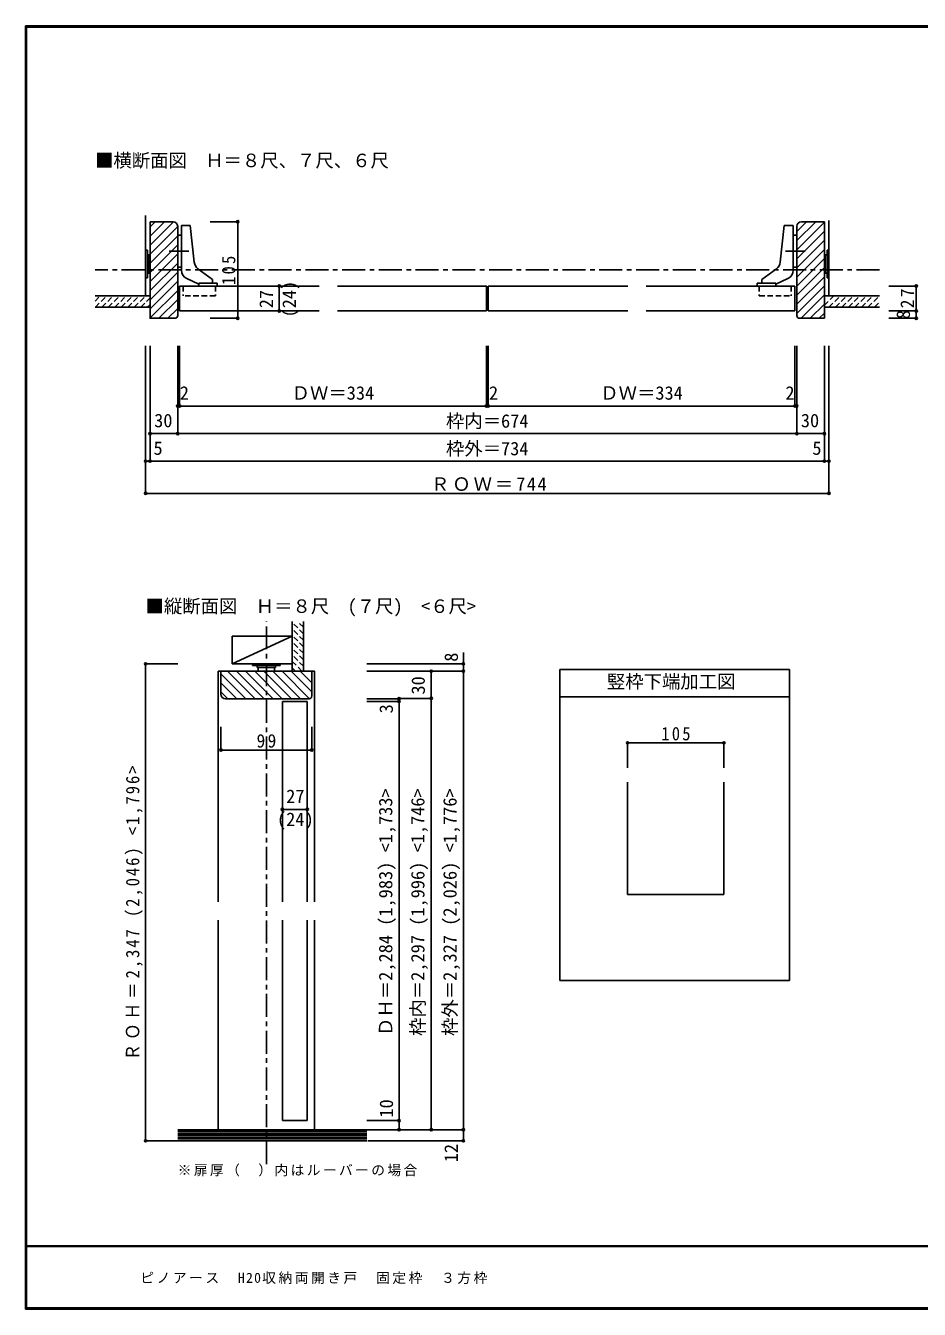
# Model space of a CAD drawing. Units: millimetres at full size, sheet at 1:5. Extents: x -973 to 977, y -718 to 696.
# Drawn here: x -973 to 0, y -701 to 696 of the extents above; entities that cross this region are included whole.
import ezdxf
from ezdxf.enums import TextEntityAlignment as Align

# ---------------------------------------------------------------- set-up
doc = ezdxf.new("R2010")
doc.units = ezdxf.units.MM
doc.header["$LTSCALE"] = 5
doc.header["$PDMODE"] = 32
doc.header["$PDSIZE"] = 2.5
doc.linetypes.add('CHAIN1', pattern=[8, 5, -1, 1, -1])
doc.linetypes.add('DASHED1', pattern=[1.8, 1.2, -0.6])
for name, color, linetype in [('0-0_補助線', 3, 'Continuous'), ('0-1_通り芯', 4, 'CHAIN1'), ('0-3_仕上げ', 2, 'Continuous'), ('0-4_枠', 3, 'Continuous'), ('0-6_扉', 6, 'Continuous'), ('0-7_金物', 7, 'Continuous'), ('0-A_文字', 7, 'Continuous'), ('0-B_寸法', 7, 'Continuous'), ('0-C_ハッチ', 4, 'Continuous'), ('F-1_枠', 6, 'Continuous')]:
    doc.layers.add(name, color=color, linetype=linetype)
doc.styles.add('ＭＳ ゴシック', font='')
doc.styles.get('ＭＳ ゴシック').set_extended_font_data('MS Gothic')

msp = doc.modelspace()

# ---------------------------------------------------------------- linework, layer by layer
at = {"layer": '0-0_補助線'}
for p, q in [((-391.84, -4.5), (-141.84, -4.5)), ((-391.84, -343.005), (-391.84, -4.5)), ((-141.84, -343.005), (-141.84, -4.5)), ((-391.84, -34.5), (-141.84, -34.5)), ((-318.156, -127.109), (-318.156, -249.475)), ((-213.156, -127.109), (-213.156, -249.475)), ((-318.156, -249.475), (-213.156, -249.475)), ((-141.84, -343.005), (-391.84, -343.005))]:
    msp.add_line(p, q, dxfattribs=at)
at = {"layer": '0-0_補助線', "color": 4}
for p, q in [((-318.156, -84.488), (-213.156, -84.488)), ((-318.156, -84.488), (-318.156, -111.621)), ((-213.156, -84.488), (-213.156, -111.621))]:
    msp.add_line(p, q, dxfattribs=at)
at = {"layer": '0-0_補助線', "color": 7}
for p in [(-318.156, -84.488), (-213.156, -84.488)]:
    msp.add_point(p, dxfattribs=at)
at = {"layer": '0-1_通り芯'}
for p, q in [((-43.84, 430), (-897.84, 430)), ((-711.34, -542.728), (-711.34, 47.5))]:
    msp.add_line(p, q, dxfattribs=at)
at = {"layer": '0-3_仕上げ', "color": 3}
for p, q in [((-842.84, 402), (-842.84, 489.249)), ((-98.84, 402), (-98.84, 483.813))]:
    msp.add_line(p, q, dxfattribs=at)
at = {"layer": '0-3_仕上げ'}
for p, q in [((-837.84, 402), (-897.84, 402)), ((-103.84, 402), (-43.84, 402)), ((-837.84, 389.5), (-897.84, 389.5)), ((-103.84, 389.5), (-43.84, 389.5)), ((-683.34, -6.5), (-683.34, 47.5)), ((-670.84, -6.5), (-670.84, 47.5)), ((-683.34, -6.5), (-670.84, -6.5)), ((-807.84, -505.5), (-601.84, -505.5)), ((-807.84, -517.5), (-601.84, -517.5))]:
    msp.add_line(p, q, dxfattribs=at)
at = {"layer": '0-3_仕上げ', "color": 4}
for p, q in [((-683.34, 31.5), (-748.678, 1.5)), ((-683.34, 31.5), (-748.678, 31.5)), ((-748.678, 31.5), (-748.678, 1.5)), ((-683.34, 1.5), (-683.34, 31.5)), ((-748.678, 1.5), (-683.34, 1.5))]:
    msp.add_line(p, q, dxfattribs=at)
at = {"layer": '0-3_仕上げ', "color": 7}
for p, q in [((-601.84, -507.5), (-807.84, -507.5)), ((-601.84, -509.5), (-807.84, -509.5)), ((-601.84, -511.5), (-807.84, -511.5)), ((-601.84, -513.5), (-807.84, -513.5)), ((-601.84, -515.5), (-807.84, -515.5))]:
    msp.add_line(p, q, dxfattribs=at)
at = {"layer": '0-4_枠'}
for p, q in [((-812.84, 482.5), (-837.84, 482.5)), ((-807.84, 477.5), (-807.84, 380.5)), ((-133.84, 477.5), (-133.84, 380.5)), ((-103.84, 482.5), (-128.84, 482.5)), ((-103.84, 377.5), (-103.84, 482.5)), ((-103.84, 377.5), (-130.84, 377.5)), ((-661.84, -6.5), (-760.84, -6.5)), ((-760.84, -31.5), (-760.84, -6.5)), ((-661.84, -6.5), (-661.84, -33.5)), ((-755.84, -36.5), (-664.84, -36.5))]:
    msp.add_line(p, q, dxfattribs=at)
at = {"layer": '0-4_枠', "color": 4}
for p, q in [((-747.84, -6.5), (-763.84, -6.5)), ((-763.84, -257.5), (-763.84, -6.5)), ((-661.84, -6.5), (-658.84, -6.5)), ((-658.84, -257.5), (-658.84, -6.5)), ((-763.84, -505.5), (-763.84, -277.5)), ((-658.84, -505.5), (-658.84, -277.5))]:
    msp.add_line(p, q, dxfattribs=at)
at = {"layer": '0-4_枠'}
msp.add_lwpolyline([(-810.84, 377.5), (-837.84, 377.5), (-837.84, 482.5)], dxfattribs=at)
for centre, radius, start, end in [((-812.84, 477.5), 5, 0, 90), ((-128.84, 477.5), 5, 90, 180), ((-810.84, 380.5), 3, 270, 0), ((-130.84, 380.5), 3, 180, 270), ((-755.84, -31.5), 5, 180, 270), ((-664.84, -33.5), 3, 270, 0)]:
    msp.add_arc(centre, radius, start, end, dxfattribs=at)
at = {"layer": '0-6_扉'}
for p, q in [((-805.84, 412.5), (-805.84, 385.5)), ((-805.84, 412.5), (-653.84, 412.5)), ((-469.84, 412.5), (-469.84, 385.5)), ((-469.84, 412.5), (-317.84, 412.5)), ((-297.84, 412.5), (-135.84, 412.5)), ((-135.84, 412.5), (-135.84, 385.5)), ((-805.84, 385.5), (-653.84, 385.5)), ((-633.84, 385.5), (-471.84, 385.5)), ((-469.84, 385.5), (-317.84, 385.5)), ((-297.84, 385.5), (-135.84, 385.5)), ((-666.84, -39.5), (-693.84, -39.5)), ((-693.84, -39.5), (-693.84, -257.5)), ((-666.84, -39.5), (-666.84, -257.5)), ((-693.84, -277.5), (-693.84, -495.5)), ((-666.84, -277.5), (-666.84, -495.5)), ((-693.84, -495.5), (-666.84, -495.5))]:
    msp.add_line(p, q, dxfattribs=at)
msp.add_lwpolyline([(-633.84, 412.5), (-471.84, 412.5), (-471.84, 385.5)], dxfattribs=at)
at = {"layer": '0-7_金物'}
for p, q in [((-794.11, 478.5), (-803.84, 478.5)), ((-803.84, 429.771), (-803.84, 478.5)), ((-789.741, 438.351), (-794.11, 478.5)), ((-151.939, 438.351), (-147.57, 478.5)), ((-147.57, 478.5), (-137.84, 478.5)), ((-137.84, 429.771), (-137.84, 478.5)), ((-803.84, 468), (-807.84, 468)), ((-137.84, 468), (-133.84, 468)), ((-842.84, 421.5), (-842.84, 451.5)), ((-842.84, 451.5), (-840.84, 451.5)), ((-840.84, 421.5), (-840.84, 451.5)), ((-98.84, 451.5), (-100.84, 451.5)), ((-100.84, 421.5), (-100.84, 451.5)), ((-98.84, 421.5), (-98.84, 451.5)), ((-840.84, 446.5), (-838.84, 446.5)), ((-838.84, 426.5), (-838.84, 446.5)), ((-837.84, 445.5), (-838.84, 445.5)), ((-803.84, 433), (-807.84, 433)), ((-137.84, 433), (-133.84, 433)), ((-103.84, 445.5), (-102.84, 445.5)), ((-102.84, 426.5), (-102.84, 446.5)), ((-100.84, 446.5), (-102.84, 446.5)), ((-842.84, 421.5), (-840.84, 421.5)), ((-840.84, 426.5), (-838.84, 426.5)), ((-838.84, 427.5), (-837.84, 427.5)), ((-798.055, 420.703), (-784.84, 414.561)), ((-785.735, 431.385), (-769.84, 419.661)), ((-769.84, 415.5), (-769.84, 419.661)), ((-155.945, 431.385), (-171.84, 419.661)), ((-171.84, 415.5), (-171.84, 419.661)), ((-143.625, 420.703), (-156.84, 414.561)), ((-102.84, 427.5), (-103.84, 427.5)), ((-100.84, 426.5), (-102.84, 426.5)), ((-98.84, 421.5), (-100.84, 421.5)), ((-784.84, 415.5), (-764.84, 415.5)), ((-784.84, 415.5), (-784.84, 412.5)), ((-764.84, 415.5), (-764.84, 412.5)), ((-176.84, 415.5), (-176.84, 412.5)), ((-156.84, 415.5), (-176.84, 415.5)), ((-156.84, 415.5), (-156.84, 412.5)), ((-726.34, 1.5), (-726.34, -0.5)), ((-726.34, 1.5), (-696.34, 1.5)), ((-696.34, 1.5), (-696.34, -0.5)), ((-726.34, -0.5), (-696.34, -0.5)), ((-721.34, -0.5), (-721.34, -2.5)), ((-721.34, -2.5), (-701.34, -2.5)), ((-720.34, -2.5), (-720.34, -6.5)), ((-702.34, -6.5), (-702.34, -2.5)), ((-701.34, -0.5), (-701.34, -2.5))]:
    msp.add_line(p, q, dxfattribs=at)
at = {"layer": '0-7_金物', "linetype": 'CHAIN1'}
for p, q in [((-795.606, 450.5), (-817.024, 450.5)), ((-146.074, 450.5), (-124.656, 450.5))]:
    msp.add_line(p, q, dxfattribs=at)
at = {"layer": '0-7_金物', "linetype": 'DASHED1'}
for p, q in [((-801.84, 412.5), (-801.84, 402)), ((-139.84, 412.5), (-139.84, 402))]:
    msp.add_line(p, q, dxfattribs=at)
for points in [[(-766.84, 412.5), (-766.84, 402), (-801.84, 402)], [(-174.84, 412.5), (-174.84, 402), (-139.84, 402)]]:
    msp.add_lwpolyline(points, dxfattribs=at)
at = {"layer": '0-7_金物'}
for centre, start, end in [((-779.8, 439.433), 186.21051, 233.58794), ((-161.881, 439.433), 306.41206, 353.78949), ((-793.84, 429.771), 180, 245.07153), ((-147.84, 429.771), 294.92847, 0)]:
    msp.add_arc(centre, 10, start, end, dxfattribs=at)
at = {"layer": '0-B_寸法', "color": 4}
for p, q in [((-742.406, 482.5), (-772.406, 482.5)), ((-742.406, 482.5), (-742.406, 377.5)), ((-709.161, 412.5), (-697.267, 412.5)), ((-697.267, 412.5), (-697.267, 385.5)), ((-3.84, 412.5), (-33.84, 412.5)), ((-3.84, 385.5), (-3.84, 412.5)), ((-742.406, 377.5), (-772.406, 377.5)), ((-709.161, 385.5), (-697.267, 385.5)), ((-3.84, 385.5), (-33.84, 385.5)), ((-3.84, 377.5), (-33.84, 377.5)), ((-3.84, 377.5), (-3.84, 385.5)), ((-842.84, 187), (-842.84, 347.5)), ((-837.84, 222), (-837.84, 347.5)), ((-807.84, 347.5), (-807.84, 252)), ((-805.84, 282), (-805.84, 347.5)), ((-471.84, 282), (-471.84, 347.5)), ((-469.84, 282), (-469.84, 347.5)), ((-135.84, 282), (-135.84, 347.5)), ((-133.84, 347.5), (-133.84, 252)), ((-133.84, 282), (-133.84, 337)), ((-103.84, 347.5), (-103.84, 222)), ((-98.84, 222), (-98.84, 347.5)), ((-98.84, 187), (-98.84, 347.5)), ((-133.84, 282), (-807.84, 282)), ((-837.84, 252), (-103.84, 252)), ((-842.84, 222), (-837.84, 222)), ((-837.84, 222), (-103.84, 222)), ((-98.84, 222), (-103.84, 222)), ((-842.84, 187), (-98.84, 187)), ((-842.84, 1.5), (-807.84, 1.5)), ((-842.84, -517.5), (-842.84, 1.5)), ((-496.84, 1.5), (-601.84, 1.5)), ((-496.84, -6.5), (-496.84, 13.925)), ((-601.84, -6.5), (-496.84, -6.5)), ((-496.84, -6.5), (-587.84, -6.5)), ((-531.84, -6.5), (-531.84, -505.5)), ((-496.84, -517.5), (-496.84, -6.5)), ((-601.84, -36.5), (-566.84, -36.5)), ((-601.84, -39.5), (-566.84, -39.5)), ((-566.84, -36.174), (-531.84, -36.174)), ((-566.84, -505.5), (-566.84, -36.5)), ((-760.84, -92.331), (-760.84, -66.96)), ((-661.84, -92.331), (-661.84, -66.96)), ((-661.84, -92.331), (-760.84, -92.331)), ((-693.84, -145.929), (-693.84, -156.844)), ((-601.84, -495.5), (-566.84, -495.5)), ((-601.84, -505.5), (-496.84, -505.5)), ((-566.84, -505.5), (-531.84, -505.5)), ((-842.84, -517.5), (-807.84, -517.5)), ((-600.934, -517.5), (-496.84, -517.5))]:
    msp.add_line(p, q, dxfattribs=at)
msp.add_lwpolyline([(-666.84, -145.929), (-666.84, -156.844), (-693.84, -156.844)], dxfattribs=at)
at = {"layer": '0-B_寸法'}
for p in [(-742.406, 482.5), (-697.267, 412.5), (-3.84, 412.5), (-742.406, 377.5), (-697.267, 385.5), (-3.84, 385.5), (-3.84, 377.5), (-807.84, 282), (-805.84, 282), (-471.84, 282), (-469.84, 282), (-135.84, 282), (-133.84, 282), (-837.84, 252), (-807.84, 252), (-133.84, 252), (-103.84, 252), (-842.84, 222), (-837.84, 222), (-837.84, 222), (-103.84, 222), (-103.84, 222), (-98.84, 222), (-98.84, 222), (-842.84, 187), (-98.84, 187), (-842.84, 1.5), (-496.84, 1.5), (-531.84, -6.5), (-496.84, -6.5), (-496.84, -6.5), (-566.84, -36.5), (-566.84, -39.5), (-531.84, -36.174), (-760.84, -92.331), (-661.84, -92.331), (-693.84, -156.844), (-666.84, -156.844), (-566.84, -495.5), (-842.84, -517.5), (-566.84, -505.5), (-531.84, -505.5), (-531.84, -505.5), (-496.84, -505.5), (-496.84, -505.5), (-496.84, -517.5)]:
    msp.add_point(p, dxfattribs=at)
at = {"layer": '0-C_ハッチ'}
for p, q in [((-837.84, 457.051), (-812.391, 482.5)), ((-837.84, 466.951), (-822.291, 482.5)), ((-837.84, 476.85), (-832.19, 482.5)), ((-837.84, 447.152), (-807.84, 477.152)), ((-133.84, 461.975), (-113.315, 482.5)), ((-133.84, 471.874), (-123.214, 482.5)), ((-133.84, 452.075), (-103.84, 482.075)), ((-837.84, 437.252), (-807.84, 467.252)), ((-133.84, 442.176), (-103.84, 472.176)), ((-133.84, 432.276), (-103.84, 462.276)), ((-837.84, 427.353), (-807.84, 457.353)), ((-837.84, 417.453), (-807.84, 447.453)), ((-133.84, 422.377), (-103.84, 452.377)), ((-837.84, 407.554), (-807.84, 437.554)), ((-133.84, 412.477), (-103.84, 442.477)), ((-807.84, 427.654), (-837.84, 397.654)), ((-133.84, 402.578), (-103.84, 432.578)), ((-133.84, 392.678), (-103.84, 422.678)), ((-807.84, 417.755), (-837.84, 387.755)), ((-807.84, 407.855), (-837.84, 377.855)), ((-133.84, 382.779), (-103.84, 412.779)), ((-828.296, 377.5), (-807.84, 397.956)), ((-129.219, 377.5), (-103.84, 402.879)), ((-119.32, 377.5), (-103.84, 392.98)), ((-818.396, 377.5), (-807.84, 388.056)), ((-109.42, 377.5), (-103.84, 383.08)), ((-733.568, -36.5), (-760.84, -9.228)), ((-723.669, -36.5), (-753.669, -6.5)), ((-713.769, -36.5), (-743.769, -6.5)), ((-703.87, -36.5), (-733.87, -6.5)), ((-693.97, -36.5), (-723.97, -6.5)), ((-684.071, -36.5), (-714.071, -6.5)), ((-674.171, -36.5), (-704.171, -6.5)), ((-664.272, -36.5), (-694.272, -6.5)), ((-661.84, -29.032), (-684.372, -6.5)), ((-661.84, -19.133), (-674.473, -6.5)), ((-743.468, -36.5), (-760.84, -19.128)), ((-753.367, -36.5), (-760.84, -29.027))]:
    msp.add_line(p, q, dxfattribs=at)
at = {"layer": '0-C_ハッチ', "linetype": 'DASHED1'}
for p, q in [((-897.84, 396.221), (-892.061, 402)), ((-897.49, 389.5), (-884.99, 402)), ((-890.419, 389.5), (-877.919, 402)), ((-883.348, 389.5), (-870.848, 402)), ((-876.277, 389.5), (-863.777, 402)), ((-869.206, 389.5), (-856.706, 402)), ((-862.135, 389.5), (-849.635, 402)), ((-855.064, 389.5), (-842.564, 402)), ((-847.993, 389.5), (-837.84, 399.653)), ((-840.922, 389.5), (-837.84, 392.581)), ((-103.84, 391.574), (-93.414, 402)), ((-98.843, 389.5), (-86.343, 402)), ((-91.772, 389.5), (-79.272, 402)), ((-84.701, 389.5), (-72.2, 402)), ((-77.629, 389.5), (-65.129, 402)), ((-70.558, 389.5), (-58.058, 402)), ((-63.487, 389.5), (-50.987, 402)), ((-56.416, 389.5), (-43.916, 402)), ((-49.345, 389.5), (-43.84, 395.005)), ((-670.84, 34.16), (-683.34, 46.66)), ((-670.84, 41.231), (-677.109, 47.5)), ((-670.84, 27.089), (-683.34, 39.588)), ((-670.84, 20.018), (-683.34, 32.517)), ((-670.84, 12.946), (-683.34, 25.446)), ((-670.84, 5.875), (-683.34, 18.375)), ((-670.84, -1.196), (-683.34, 11.304)), ((-672.606, -6.5), (-683.34, 4.233)), ((-679.678, -6.5), (-683.34, -2.838))]:
    msp.add_line(p, q, dxfattribs=at)
at = {"layer": 'F-1_枠'}
for p, q in [((-973.347, 695.833), (-973.347, -700.833)), ((-973.347, 695.833), (976.653, 695.833)), ((-973.347, 695), (976.653, 695)), ((-973.347, 694.167), (976.653, 694.167)), ((-972.514, 695.833), (-972.514, -700.833)), ((976.653, -631.667), (-973.347, -631.667)), ((976.653, -632.5), (-973.347, -632.5)), ((976.653, -699.167), (-973.347, -699.167)), ((976.653, -700), (-973.347, -700)), ((976.653, -700.833), (-973.347, -700.833))]:
    msp.add_line(p, q, dxfattribs=at)

# ---------------------------------------------------------------- texts
at = {"layer": '0-0_補助線', "color": 7, "style": 'ＭＳ ゴシック'}
msp.add_text('竪枠下端加工図', height=14.66, dxfattribs=at).set_placement((-340.59, -29.5), align=Align.BOTTOM_LEFT)
at = {"layer": '0-0_補助線', "color": 7, "attachment_point": 7, "style": 'ＭＳ ゴシック'}
for s, insert, char_height in [('\\T1.27;\\W0.9;105', (-281.345, -81.988), 14.66), ('\\T1.18;ピノアース\u3000H20収納両開き戸\u3000固定枠\u3000３方枠', (-848.548, -673.293), 11)]:
    msp.add_mtext(s, dxfattribs=dict(at, insert=insert, char_height=char_height))
at = {"layer": '0-A_文字', "style": 'ＭＳ ゴシック'}
msp.add_text('■横断面図\u3000Ｈ＝８尺、７尺、６尺', height=14.66, dxfattribs=at).set_placement((-897.84, 537.5), align=Align.BOTTOM_LEFT)
at = {"layer": '0-A_文字', "insert": (-807.84, -556.279), "char_height": 11, "attachment_point": 7, "style": 'ＭＳ ゴシック'}
msp.add_mtext('\\T1.17;※扉厚（\u3000）内はルーバーの場合', dxfattribs=at)
at = {"layer": '0-B_寸法', "style": 'ＭＳ ゴシック'}
for s, p in [('27', (-699.767, 388.375)), ('(24)', (-674.767, 378.375)), ('8', (-6.34, 376.5)), ('8', (-498.397, 3.761)), ('30', (-534.34, -31.962)), ('3', (-569.175, -52.436)), ('ＤＨ＝2,284 (1,983) <1,733>', (-569.788, -403.404)), ('枠内＝2,297 (1,996) <1,746>', (-534.788, -403.404)), ('枠外＝2,327 (2,026) <1,776>', (-499.788, -403.404)), ('10', (-569.013, -492.255)), ('12', (-498.459, -540.818))]:
    msp.add_text(s, height=14.66, rotation=90, dxfattribs=at).set_placement(p, align=Align.BOTTOM_LEFT)
for s, p in [('2', (-805.553, 284.5)), ('ＤＷ＝334', (-683.84, 284.5)), ('2', (-468.979, 284.5)), ('ＤＷ＝334', (-347.84, 284.5)), ('2', (-146.281, 284.5)), ('30', (-833.465, 254.5)), ('枠内＝674', (-515.84, 254)), ('30', (-129.465, 254.5)), ('5', (-834.18, 224.5)), ('枠外＝734', (-515.84, 224)), ('5', (-116.933, 224.5)), ('■縦断面図\u3000Ｈ＝８尺\u3000(７尺)\u3000<６尺>', (-842.84, 52.5)), ('27', (-689.715, -154.344)), ('(24)', (-699.715, -179.344))]:
    msp.add_text(s, height=14.66, dxfattribs=at).set_placement(p, align=Align.BOTTOM_LEFT)
at = {"layer": '0-B_寸法', "char_height": 14.66, "attachment_point": 7, "rotation": 90, "style": 'ＭＳ ゴシック'}
for s, insert in [('\\T1.27;\\W0.9;105', (-744.906, 413.75)), ('\\T1.27;\\W0.95;27', (-6.34, 388.375)), ('\\T1.24;\\W0.9;ＲＯＨ＝2,347\\~(2,046)\\~<1,796>', (-845.698, -430))]:
    msp.add_mtext(s, dxfattribs=dict(at, insert=insert))
at = {"layer": '0-B_寸法', "char_height": 14.66, "attachment_point": 7, "style": 'ＭＳ ゴシック'}
for s, insert in [('\\T1.16;ＲＯＷ＝744', (-532.09, 189.5)), ('\\T1.27;\\W0.95;99', (-721.965, -89.831))]:
    msp.add_mtext(s, dxfattribs=dict(at, insert=insert))

doc.saveas('drawing.dxf')
